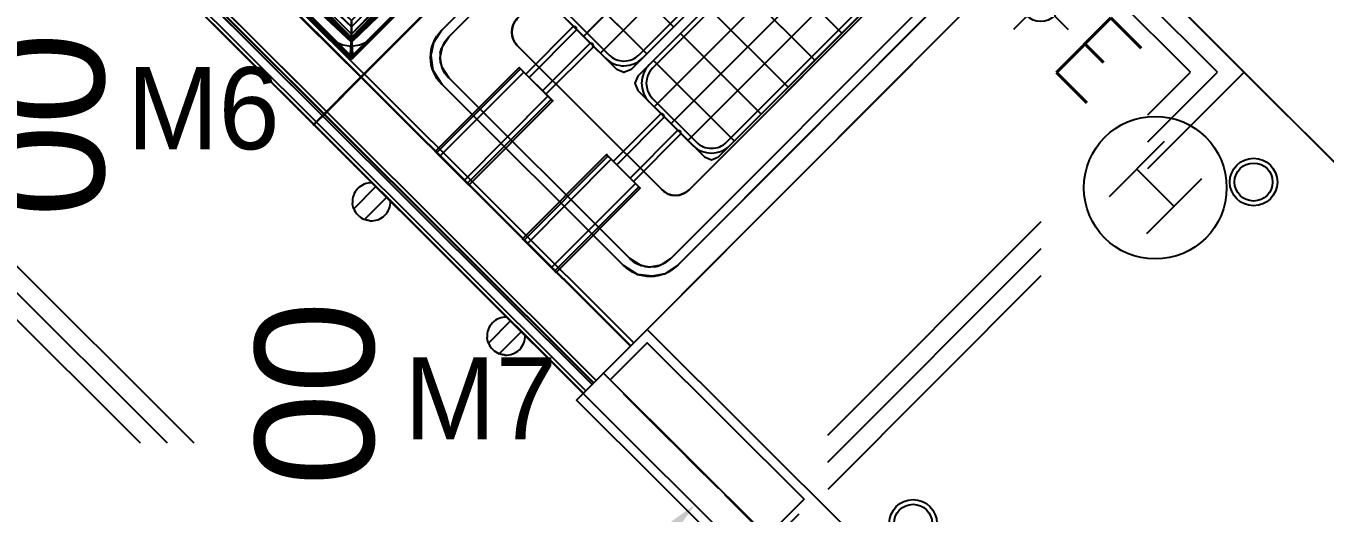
# Model space of a CAD drawing. Header units: millimetres. Extents: x 89237 to 96871, y -22823 to -19192.
# Drawn here: x 90952.8 to 91089.4, y -21365 to -21313.7 of the extents above; entities that cross this region are included whole.
import ezdxf
from ezdxf.enums import TextEntityAlignment as Align

# ---------------------------------------------------------------- set-up
doc = ezdxf.new("R2010")
doc.units = ezdxf.units.MM
doc.header["$LTSCALE"] = 5
doc.set_wipeout_variables(frame=1)
doc.linetypes.add('14.022_CEKIRDEKLER_SAFTLAR_+51.00$0$HIDDEN', pattern=[9.525, 6.35, -3.175])
doc.linetypes.add('CONTINUA', pattern=[0])
doc.layers.get('DEFPOINTS').update_dxf_attribs({"linetype": 'CONTINUA'})
for name, color, linetype in [('200-EquipBlack-3d', 250, 'Continuous'), ('200-EquipBorder-2d', 9, 'Continuous'), ('200-EquipID-2d', 7, 'Continuous'), ('200-EquipInternal-2d', 252, 'Continuous'), ('200-EquipSteel-3d', 9, 'Continuous'), ('250-Connections-2d', 6, 'Continuous'), ('250-ele-2d', 20, 'Continuous'), ('HG-006 Yazı 001', 1, 'Continuous')]:
    doc.layers.add(name, color=color, linetype=linetype)
doc.layers.add('200-InsPoint-3D', color=3, linetype='Continuous', plot=False)
doc.layers.add('KALEM0.12', color=220, linetype='Continuous', lineweight=15)
doc.styles.add('ARIAL', font='arial.ttf')
doc.styles.add('ROMANS', font='micross.ttf')
doc.styles.add('SIMPLEX', font='simplex')
doc.styles.add('TAKSİM', font='GOTHIC.TTF', dxfattribs={"height": 20})
doc.dimstyles.new('MSC Model 1-1', dxfattribs={"dimscale": 5, "dimtxt": 2.5, "dimasz": 2.5, "dimexe": 1.25, "dimexo": 0.625, "dimgap": 1, "dimtad": 1, "dimdec": 0, "dimdsep": 46, "dimtxsty": 'ROMANS', "dimcen": 2.5, "dimclrd": 256, "dimclre": 256, "dimclrt": 256, "dimadec": 0, "dimazin": 0, "dimtfac": 1, "dimtdec": 0, "dimtmove": 0, "dimatfit": 3, "dimfxl": 1, "dimtolj": 1, "dimtzin": 0, "dimarcsym": 0})

# ---------------------------------------------------------------- blocks, each defined once
blk = doc.blocks.new('ELECTROLUX-MC7-BODY400X250')
at = {"layer": '200-EquipBorder-2d'}
for p, q in [((0, -655), (0, 0)), ((400, 0), (400, -655))]:
    blk.add_line(p, q, dxfattribs=at)
at = {"layer": '200-EquipSteel-3d'}
for points, invisible_edges in [([(0, -0.3, 912.2), (0, 0, 910.5), (400, 0, 910.5), (400, -0.3, 912.2)], 8), ([(0, 0, 902.7), (0, -0.1, 901.8), (400, -0.1, 901.8), (400, 0, 902.7)], 2), ([(0, -0.1, 901.8), (0, -0.5, 901), (400, -0.5, 901), (400, -0.1, 901.8)], 10), ([(0, -1.3, 913.7), (0, -0.3, 912.2), (400, -0.3, 912.2), (400, -1.3, 913.7)], 10), ([(0, -0.5, 901), (0, -1.2, 900.4), (400, -1.2, 900.4), (400, -0.5, 901)], 10), ([(0, -1.2, 900.4), (0, -2, 900), (400, -2, 900), (400, -1.2, 900.4)], 8), ([(0, -2.8, 914.7), (0, -1.3, 913.7), (400, -1.3, 913.7), (400, -2.8, 914.7)], 10), ([(0, -655, 650), (0, -655, 900), (0, -2, 900), (0, -102, 724)], 12), ([(0, -4.5, 915), (0, -2.8, 914.7), (400, -2.8, 914.7), (400, -4.5, 915)], 2), ([(400, -655, 650), (400, -102, 724), (400, -2, 900), (400, -655, 900)], 3), ([(0, -71.6, 914.6), (0, -69.5, 915), (400, -69.5, 915), (400, -71.6, 914.6)], 8), ([(0, -73.4, 913.4), (0, -71.6, 914.6), (400, -71.6, 914.6), (400, -73.4, 913.4)], 10), ([(0, -74.6, 911.6), (0, -73.4, 913.4), (400, -73.4, 913.4), (400, -74.6, 911.6)], 10), ([(0, -75, 909.5), (0, -74.6, 911.6), (400, -74.6, 911.6), (400, -75, 909.5)], 2), ([(0, -75.5, 903.6), (0, -75, 905.7), (400, -75, 905.7), (400, -75.5, 903.6)], 8), ([(0, -76.6, 901.8), (0, -75.5, 903.6), (400, -75.5, 903.6), (400, -76.6, 901.8)], 10), ([(0, -78.4, 900.5), (0, -76.6, 901.8), (400, -76.6, 901.8), (400, -78.4, 900.5)], 10), ([(0, -80.5, 900), (0, -78.4, 900.5), (400, -78.4, 900.5), (400, -80.5, 900)], 2), ([(0, -102, 724), (0, -655, 650), (0, -102, 650)], 1), ([(400, -102, 724), (400, -655, 650), (400, -102, 650)], 1)]:
    blk.add_3dface(points, dxfattribs=dict(at, invisible_edges=invisible_edges))
for points in [[(0, 0, 910.5), (0, 0, 902.7), (400, 0, 902.7), (400, 0, 910.5)], [(0, -2, 724), (0, -2, 900), (400, -2, 900), (400, -2, 724)], [(0, -2, 724), (0, -102, 724), (400, -102, 724), (400, -2, 724)], [(0, -69.5, 915), (0, -4.5, 915), (400, -4.5, 915), (400, -69.5, 915)], [(0, -75, 905.7), (0, -75, 909.5), (400, -75, 909.5), (400, -75, 905.7)], [(0, -655, 650), (0, -102, 650), (400, -102, 650), (400, -655, 650)], [(0, -102, 650), (400, -102, 650), (400, -102, 724), (0, -102, 724)], [(0, -655, 650), (400, -655, 650), (400, -655, 900), (0, -655, 900)]]:
    blk.add_3dface(points, dxfattribs=at)
blk = doc.blocks.new('ELECTROLUX-MC-CRUSCOTTO400')
at = {"layer": '200-EquipBorder-2d'}
for p, q in [((0, 0), (0, -75)), ((400, 0), (400, -75)), ((0, -75), (400, -75))]:
    blk.add_line(p, q, dxfattribs=at)
at = {"layer": '200-EquipSteel-3d'}
for points in [[(0, -55.8, 654.4), (0, 0, 660.5), (400, 0, 660.5), (400, -55.8, 654.4)], [(0, 0, 660.5), (0, 0, 900), (400, 0, 900), (400, 0, 660.5)], [(0, 0, 900), (0, -62, 900), (400, -62, 900), (400, 0, 900)], [(0, -4.3, 810.3), (0, -59.4, 692.2), (400, -59.4, 692.2), (400, -4.3, 810.3)], [(0, -71.2, 877.8), (0, -4.8, 813.1), (400, -4.8, 813.1), (400, -71.2, 877.8)], [(0, -59.7, 690.7), (0, -59.7, 657.9), (400, -59.7, 657.9), (400, -59.7, 690.7)], [(0, -74.8, 884.5), (0, -71.2, 877.8), (400, -71.2, 877.8), (400, -74.8, 884.5)]]:
    blk.add_3dface(points, dxfattribs=at)
for points, invisible_edges in [([(0, -4.4, 812.5), (0, -4.1, 811.8), (400, -4.1, 811.8), (400, -4.4, 812.5)], 10), ([(0, -4.1, 811.8), (0, -4.1, 811), (400, -4.1, 811), (400, -4.1, 811.8)], 10), ([(0, -4.1, 811), (0, -4.3, 810.3), (400, -4.3, 810.3), (400, -4.1, 811)], 8), ([(0, -4.8, 813.1), (0, -4.4, 812.5), (400, -4.4, 812.5), (400, -4.8, 813.1)], 2), ([(0, -57.3, 654.6), (0, -55.8, 654.4), (400, -55.8, 654.4), (400, -57.3, 654.6)], 8), ([(0, -58.5, 655.3), (0, -57.3, 654.6), (400, -57.3, 654.6), (400, -58.5, 655.3)], 10), ([(0, -59.4, 656.5), (0, -58.5, 655.3), (400, -58.5, 655.3), (400, -59.4, 656.5)], 10), ([(0, -59.4, 692.2), (0, -59.5, 691.8), (400, -59.5, 691.8), (400, -59.4, 692.2)], 2), ([(0, -59.7, 657.9), (0, -59.4, 656.5), (400, -59.4, 656.5), (400, -59.7, 657.9)], 2), ([(0, -59.5, 691.8), (0, -59.6, 691.5), (400, -59.6, 691.5), (400, -59.5, 691.8)], 10), ([(0, -59.6, 691.5), (0, -59.7, 691.1), (400, -59.7, 691.1), (400, -59.6, 691.5)], 10), ([(0, -59.7, 691.1), (0, -59.7, 690.7), (400, -59.7, 690.7), (400, -59.7, 691.1)], 8), ([(0, -62, 900), (0, -69.2, 897.8), (400, -69.2, 897.8), (400, -62, 900)], 2), ([(0, -69.2, 897.8), (0, -74, 892), (400, -74, 892), (400, -69.2, 897.8)], 10), ([(0, -74, 892), (0, -74.8, 884.5), (400, -74.8, 884.5), (400, -74, 892)], 8)]:
    blk.add_3dface(points, dxfattribs=dict(at, invisible_edges=invisible_edges))
at = {"layer": '200-InsPoint-3D'}
for p in [(0, -75), (400, -75)]:
    blk.add_point(p, dxfattribs=at)
blk = doc.blocks.new('ELECTROLUX-MC7-FRYTOP2-400')
at = {"layer": '200-EquipBlack-3d'}
for points, invisible_edges in [([(110, -535, 962), (112.1, -535, 957.1), (112.1, -660, 957.1), (110, -660, 962)], 10), ([(110, -535, 968), (112.1, -535, 972.9), (112.1, -535, 957.1), (110, -535, 962)], 15), ([(112.1, -535, 972.9), (117, -535, 975), (117, -535, 955), (112.1, -535, 957.1)], 15), ([(117, -535, 975), (153, -535, 975), (153, -535, 955), (117, -535, 955)], 15), ([(157.9, -535, 972.9), (153, -535, 975), (153, -535, 955), (157.9, -535, 957.1)], 15), ([(160, -535, 968), (157.9, -535, 972.9), (157.9, -535, 957.1), (160, -535, 962)], 15), ([(240, -535, 968), (242.1, -535, 972.9), (242.1, -535, 957.1), (240, -535, 962)], 15), ([(242.1, -535, 972.9), (247, -535, 975), (247, -535, 955), (242.1, -535, 957.1)], 15), ([(247, -535, 975), (283, -535, 975), (283, -535, 955), (247, -535, 955)], 15), ([(287.9, -535, 972.9), (283, -535, 975), (283, -535, 955), (287.9, -535, 957.1)], 15), ([(290, -535, 962), (287.9, -535, 957.1), (287.9, -660, 957.1), (290, -660, 962)], 10), ([(290, -535, 968), (287.9, -535, 972.9), (287.9, -535, 957.1), (290, -535, 962)], 15), ([(110, -660, 968), (112.1, -660, 972.9), (112.1, -660, 957.1), (110, -660, 962)], 15), ([(110, -660, 968), (112.1, -660, 972.9), (112.1, -660, 957.1), (110, -660, 962)], 15), ([(112.1, -660, 972.9), (117, -660, 975), (117, -660, 955), (112.1, -660, 957.1)], 15), ([(112.1, -660, 972.9), (117, -660, 975), (117, -660, 955), (112.1, -660, 957.1)], 15), ([(117, -660, 975), (153, -660, 975), (153, -660, 955), (117, -660, 955)], 15), ([(117, -660, 975), (153, -660, 975), (153, -660, 955), (117, -660, 955)], 15), ([(157.9, -660, 972.9), (153, -660, 975), (153, -660, 955), (157.9, -660, 957.1)], 15), ([(157.9, -660, 972.9), (153, -660, 975), (153, -660, 955), (157.9, -660, 957.1)], 15), ([(160, -660, 968), (157.9, -660, 972.9), (157.9, -660, 957.1), (160, -660, 962)], 15), ([(160, -660, 968), (157.9, -660, 972.9), (157.9, -660, 957.1), (160, -660, 962)], 15), ([(240, -660, 968), (242.1, -660, 972.9), (242.1, -660, 957.1), (240, -660, 962)], 15), ([(240, -660, 968), (242.1, -660, 972.9), (242.1, -660, 957.1), (240, -660, 962)], 15), ([(240, -660, 968), (242.1, -660, 972.9), (242.1, -660, 957.1), (240, -660, 962)], 15), ([(242.1, -660, 972.9), (247, -660, 975), (247, -660, 955), (242.1, -660, 957.1)], 15), ([(242.1, -660, 972.9), (247, -660, 975), (247, -660, 955), (242.1, -660, 957.1)], 15), ([(242.1, -660, 972.9), (247, -660, 975), (247, -660, 955), (242.1, -660, 957.1)], 15), ([(247, -660, 975), (283, -660, 975), (283, -660, 955), (247, -660, 955)], 15), ([(247, -660, 975), (283, -660, 975), (283, -660, 955), (247, -660, 955)], 15), ([(247, -660, 975), (283, -660, 975), (283, -660, 955), (247, -660, 955)], 15), ([(287.9, -660, 972.9), (283, -660, 975), (283, -660, 955), (287.9, -660, 957.1)], 15), ([(287.9, -660, 972.9), (283, -660, 975), (283, -660, 955), (287.9, -660, 957.1)], 15), ([(287.9, -660, 972.9), (283, -660, 975), (283, -660, 955), (287.9, -660, 957.1)], 15), ([(290, -660, 968), (287.9, -660, 972.9), (287.9, -660, 957.1), (290, -660, 962)], 15), ([(290, -660, 968), (287.9, -660, 972.9), (287.9, -660, 957.1), (290, -660, 962)], 15), ([(290, -660, 968), (287.9, -660, 972.9), (287.9, -660, 957.1), (290, -660, 962)], 15)]:
    blk.add_3dface(points, dxfattribs=dict(at, invisible_edges=invisible_edges))
for points in [[(110, -535, 962), (110, -535, 968), (110, -660, 968), (110, -660, 962)], [(110, -535, 968), (112.1, -535, 972.9), (112.1, -660, 972.9), (110, -660, 968)], [(112.1, -535, 957.1), (117, -535, 955), (117, -660, 955), (112.1, -660, 957.1)], [(112.1, -535, 972.9), (117, -535, 975), (117, -660, 975), (112.1, -660, 972.9)], [(153, -535, 955), (153, -660, 955), (117, -660, 955), (117, -535, 955)], [(117, -535, 975), (153, -535, 975), (153, -660, 975), (117, -660, 975)], [(153, -535, 955), (157.9, -535, 957.1), (157.9, -660, 957.1), (153, -660, 955)], [(153, -535, 975), (157.9, -535, 972.9), (157.9, -660, 972.9), (153, -660, 975)], [(157.9, -535, 957.1), (160, -535, 962), (160, -660, 962), (157.9, -660, 957.1)], [(160, -535, 968), (157.9, -535, 972.9), (157.9, -660, 972.9), (160, -660, 968)], [(160, -535, 962), (160, -535, 968), (160, -660, 968), (160, -660, 962)], [(242.1, -535, 957.1), (240, -535, 962), (240, -660, 962), (242.1, -660, 957.1)], [(240, -535, 962), (240, -535, 968), (240, -660, 968), (240, -660, 962)], [(240, -535, 968), (242.1, -535, 972.9), (242.1, -660, 972.9), (240, -660, 968)], [(247, -535, 955), (242.1, -535, 957.1), (242.1, -660, 957.1), (247, -660, 955)], [(247, -535, 975), (242.1, -535, 972.9), (242.1, -660, 972.9), (247, -660, 975)], [(247, -535, 955), (247, -660, 955), (283, -660, 955), (283, -535, 955)], [(283, -535, 975), (247, -535, 975), (247, -660, 975), (283, -660, 975)], [(287.9, -535, 957.1), (283, -535, 955), (283, -660, 955), (287.9, -660, 957.1)], [(287.9, -535, 972.9), (283, -535, 975), (283, -660, 975), (287.9, -660, 972.9)], [(290, -535, 968), (287.9, -535, 972.9), (287.9, -660, 972.9), (290, -660, 968)], [(290, -535, 962), (290, -535, 968), (290, -660, 968), (290, -660, 962)]]:
    blk.add_3dface(points, dxfattribs=at)
at = {"layer": '200-EquipInternal-2d'}
for p, q in [((135, -202.9), (135, -459)), ((160, -202.9), (160, -459)), ((240, -202.9), (240, -459)), ((265, -202.9), (265, -459)), ((290, -202.9), (290, -458.7)), ((320, -270), (210, -270)), ((320, -310), (210, -310)), ((320, -350), (210, -350)), ((320, -390), (210, -390)), ((80, -430), (190, -430)), ((320, -430), (210, -430))]:
    blk.add_line(p, q, dxfattribs=at)
at = {"layer": '200-EquipInternal-2d', "linetype": 'Continuous'}
for p, q in [((190, -225.4), (190, -436.5)), ((195, -225.4), (195, -436.5)), ((205, -225.4), (205, -436.5)), ((210, -225.4), (210, -436.5)), ((320, -436.5), (320, -225.4)), ((325, -436.5), (325, -225.4)), ((167.5, -459), (102.5, -459)), ((120.5, -464), (102.5, -464)), ((145.5, -464), (124.5, -464)), ((167.5, -464), (149.5, -464)), ((232.5, -459), (297.5, -459)), ((232.5, -464), (250.5, -464)), ((254.5, -464), (275.5, -464)), ((279.5, -464), (297.5, -464)), ((120, -465.4), (120, -535)), ((125, -465.4), (125, -535)), ((145, -465.4), (145, -535)), ((150, -465.4), (150, -535)), ((250, -465.4), (250, -535)), ((255, -465.4), (255, -535)), ((275, -465.4), (275, -535)), ((280, -465.4), (280, -535)), ((110, -660), (110, -535)), ((110, -535), (160, -535)), ((160, -660), (160, -535)), ((240, -660), (240, -535)), ((290, -535), (240, -535)), ((290, -660), (290, -535)), ((110, -660), (160, -660)), ((290, -660), (240, -660))]:
    blk.add_line(p, q, dxfattribs=at)
at = {"layer": '200-EquipInternal-2d'}
for points in [[(375, -140), (375, -565, -0.414214), (335, -605), (65, -605, -0.414214), (25, -565), (25, -140, -0.414214), (65, -100), (335, -100, -0.414214)], [(92.5, -520), (307.5, -520, 0.414214), (327.5, -500), (327.5, -160, 0.414214), (307.5, -140), (92.5, -140, 0.414214), (72.5, -160), (72.5, -500, 0.414214)]]:
    blk.add_lwpolyline(points, format="xyb", close=True, dxfattribs=at)
at = {"layer": '200-EquipInternal-2d', "linetype": 'Continuous'}
for centre, radius, start, end in [((167.5, -436.5), 27.5, 270, 0), ((167.5, -436.5), 22.5, 270, 0), ((232.5, -436.5), 27.5, 180, 270), ((232.5, -436.5), 22.5, 180, 270), ((297.5, -436.5), 22.5, 270, 0), ((297.5, -436.5), 27.5, 270, 0), ((122.5, -465.4), 2.5, 0, 180), ((147.5, -465.4), 2.5, 0, 180), ((252.5, -465.4), 2.5, 0, 180), ((277.5, -465.4), 2.5, 0, 180)]:
    blk.add_arc(centre, radius, start, end, dxfattribs=at)
at = {"layer": '200-EquipSteel-3d'}
for p, q in [((135, -464, 745), (135, -198, 745)), ((160, -464, 745), (160, -198, 745)), ((240, -464, 745), (240, -198, 745)), ((265, -464, 745), (265, -198, 745)), ((290, -464, 745), (290, -198, 745)), ((195, -451, 870), (195, -211, 870)), ((195, -451, 750), (195, -211, 750)), ((195, -451, 790), (195, -211, 790)), ((195, -451, 830), (195, -211, 830)), ((205, -451, 870), (205, -211, 870)), ((205, -451, 750), (205, -211, 750)), ((205, -451, 790), (205, -211, 790)), ((205, -451, 830), (205, -211, 830)), ((325, -451, 870), (325, -211, 870)), ((325, -451, 750), (325, -211, 750)), ((325, -451, 790), (325, -211, 790)), ((325, -451, 830), (325, -211, 830)), ((325, -270, 745), (205, -270, 745)), ((325, -291, 895), (325, -291, 745)), ((325, -310, 745), (205, -310, 745)), ((325, -331, 895), (325, -331, 745)), ((325, -350, 745), (205, -350, 745)), ((325, -371, 895), (325, -371, 745)), ((75, -390, 745), (195, -390, 745)), ((325, -390, 745), (205, -390, 745)), ((195, -411, 895), (195, -411, 745)), ((205, -411, 895), (205, -411, 745)), ((325, -411, 895), (325, -411, 745)), ((75, -430, 745), (195, -430, 745)), ((325, -430, 745), (205, -430, 745)), ((184.5, -464, 870), (85.5, -464, 870)), ((184.5, -464, 830), (85.5, -464, 830)), ((184.5, -464, 790), (85.5, -464, 790)), ((184.5, -464, 750), (85.5, -464, 750)), ((135, -464, 895), (135, -464, 745)), ((154.3, -464, 895), (154.3, -464, 745)), ((160, -464, 895), (160, -464, 745)), ((184.5, -464, 895), (184.5, -464, 745)), ((195, -451, 895), (195, -451, 745)), ((205, -451, 895), (205, -451, 745)), ((215.5, -464, 870), (314.5, -464, 870)), ((215.5, -464, 830), (314.5, -464, 830)), ((215.5, -464, 790), (314.5, -464, 790)), ((215.5, -464, 750), (314.5, -464, 750)), ((215.5, -464, 895), (215.5, -464, 745)), ((240, -464, 895), (240, -464, 745)), ((245.7, -464, 895), (245.7, -464, 745)), ((265, -464, 895), (265, -464, 745)), ((288, -464, 895), (288, -464, 745)), ((288.8, -464, 895), (288.8, -464, 745)), ((314.6, -464, 895), (314.6, -464, 745)), ((325, -451, 895), (325, -451, 745)), ((325, -451, 895), (325, -451, 745))]:
    blk.add_line(p, q, dxfattribs=at)
for points, elevation in [([(75, -208.5), (78.1, -201), (85.5, -198), (184.5, -198), (191.9, -201), (195, -208.5), (195, -453.5), (191.9, -460.9), (184.5, -464), (85.5, -464), (78.1, -460.9), (75, -453.5)], 745), ([(75, -208.5), (78.1, -201), (85.5, -198), (184.5, -198), (191.9, -201), (195, -208.5), (195, -453.5), (191.9, -460.9), (184.5, -464), (85.5, -464), (78.1, -460.9), (75, -453.5)], 895), ([(325, -208.5), (321.9, -201), (314.5, -198), (215.5, -198), (208.1, -201), (205, -208.5), (205, -453.5), (208.1, -460.9), (215.5, -464), (314.5, -464), (321.9, -460.9), (325, -453.5)], 745), ([(325, -208.5), (321.9, -201), (314.5, -198), (215.5, -198), (208.1, -201), (205, -208.5), (205, -453.5), (208.1, -460.9), (215.5, -464), (314.5, -464), (321.9, -460.9), (325, -453.5)], 895)]:
    blk.add_lwpolyline(points, close=True, dxfattribs=dict(at, elevation=elevation))
for points, invisible_edges in [([(25, -140, 900), (0, -80.5, 900), (0, -655, 900), (25, -565, 900)], 5), ([(375, -140, 900), (400, -80.5, 900), (400, -655, 900), (375, -565, 900)], 5), ([(35, -141, 890), (25, -141, 900), (25, -564, 900), (35, -564, 890)], 5), ([(72.5, -160, 890), (35, -140, 890), (35, -565, 890), (72.5, -500, 890)], 5), ([(327.5, -160, 890), (365, -140, 890), (365, -565, 890), (327.5, -500, 890)], 5), ([(365, -141, 890), (375, -141, 900), (375, -564, 900), (365, -564, 890)], 5), ([(72.5, -500, 730), (327.5, -500, 730), (327.5, -160, 730), (72.5, -160, 730)], 5), ([(327.5, -160, 890), (327.5, -160, 730), (327.5, -500, 730), (327.5, -500, 890)], 1), ([(35, -565, 890), (72.5, -500, 890), (72.9, -503.9, 890), (35.8, -572, 890)], 5), ([(72.9, -503.9, 890), (35.8, -572, 890), (38.3, -578.7, 890), (74, -507.7, 890)], 5), ([(327.1, -503.9, 730), (72.9, -503.9, 730), (72.5, -500, 730), (327.5, -500, 730)], 5), ([(74, -507.7, 730), (326, -507.7, 730), (327.1, -503.9, 730), (72.9, -503.9, 730)], 5), ([(327.1, -503.9, 890), (327.1, -503.9, 730), (326, -507.7, 730), (326, -507.7, 890)], 5), ([(327.1, -503.9, 890), (364.2, -572, 890), (361.7, -578.7, 890), (326, -507.7, 890)], 5), ([(327.5, -500, 730), (327.5, -500, 890), (327.1, -503.9, 890), (327.1, -503.9, 730)], 4), ([(365, -565, 890), (327.5, -500, 890), (327.1, -503.9, 890), (364.2, -572, 890)], 5), ([(38.3, -578.7, 890), (74, -507.7, 890), (75.9, -511.1, 890), (40.7, -582.7, 890)], 5), ([(75.9, -511.1, 890), (40.7, -582.7, 890), (43.8, -586.2, 890), (78.4, -514.1, 890)], 5), ([(43.8, -586.2, 890), (78.4, -514.1, 890), (81.4, -516.6, 890), (48.3, -589.9, 890)], 5), ([(81.4, -516.6, 890), (48.3, -589.9, 890), (53.5, -592.7, 890), (84.8, -518.5, 890)], 5), ([(53.5, -592.7, 890), (84.8, -518.5, 890), (88.6, -519.6, 890), (59.1, -594.4, 890)], 5), ([(324.1, -511.1, 730), (75.9, -511.1, 730), (74, -507.7, 730), (326, -507.7, 730)], 5), ([(74, -507.7, 730), (74, -507.7, 890), (75.9, -511.1, 890), (75.9, -511.1, 730)], 5), ([(78.4, -514.1, 730), (321.6, -514.1, 730), (324.1, -511.1, 730), (75.9, -511.1, 730)], 5), ([(75.9, -511.1, 890), (75.9, -511.1, 730), (78.4, -514.1, 730), (78.4, -514.1, 890)], 5), ([(318.6, -516.6, 730), (81.4, -516.6, 730), (78.4, -514.1, 730), (321.6, -514.1, 730)], 5), ([(78.4, -514.1, 730), (78.4, -514.1, 890), (81.4, -516.6, 890), (81.4, -516.6, 730)], 5), ([(84.8, -518.5, 730), (315.2, -518.5, 730), (318.6, -516.6, 730), (81.4, -516.6, 730)], 5), ([(81.4, -516.6, 890), (81.4, -516.6, 730), (84.8, -518.5, 730), (84.8, -518.5, 890)], 5), ([(311.4, -519.6, 730), (88.6, -519.6, 730), (84.8, -518.5, 730), (315.2, -518.5, 730)], 5), ([(84.8, -518.5, 730), (84.8, -518.5, 890), (88.6, -519.6, 890), (88.6, -519.6, 730)], 5), ([(315.2, -518.5, 730), (315.2, -518.5, 890), (311.4, -519.6, 890), (311.4, -519.6, 730)], 5), ([(346.5, -592.7, 890), (315.2, -518.5, 890), (311.4, -519.6, 890), (340.9, -594.4, 890)], 5), ([(346.5, -592.7, 890), (315.2, -518.5, 890), (311.4, -519.6, 890), (340.9, -594.4, 890)], 5), ([(318.6, -516.6, 890), (318.6, -516.6, 730), (315.2, -518.5, 730), (315.2, -518.5, 890)], 5), ([(318.6, -516.6, 890), (351.7, -589.9, 890), (346.5, -592.7, 890), (315.2, -518.5, 890)], 5), ([(321.6, -514.1, 730), (321.6, -514.1, 890), (318.6, -516.6, 890), (318.6, -516.6, 730)], 5), ([(356.2, -586.2, 890), (321.6, -514.1, 890), (318.6, -516.6, 890), (351.7, -589.9, 890)], 5), ([(324.1, -511.1, 890), (324.1, -511.1, 730), (321.6, -514.1, 730), (321.6, -514.1, 890)], 5), ([(324.1, -511.1, 890), (359.3, -582.7, 890), (356.2, -586.2, 890), (321.6, -514.1, 890)], 5), ([(326, -507.7, 730), (326, -507.7, 890), (324.1, -511.1, 890), (324.1, -511.1, 730)], 5), ([(361.7, -578.7, 890), (326, -507.7, 890), (324.1, -511.1, 890), (359.3, -582.7, 890)], 5), ([(88.6, -519.6, 890), (59.1, -594.4, 890), (65, -595, 890), (92.5, -520, 890)], 5), ([(65, -595, 890), (92.5, -520, 890), (307.5, -520, 890), (335, -595, 890)], 5), ([(92.5, -520, 730), (307.5, -520, 730), (311.4, -519.6, 730), (88.6, -519.6, 730)], 4), ([(88.6, -519.6, 890), (88.6, -519.6, 730), (92.5, -520, 730), (92.5, -520, 890)], 1), ([(311.4, -519.6, 890), (311.4, -519.6, 730), (307.5, -520, 730), (307.5, -520, 890)], 1), ([(311.4, -519.6, 890), (340.9, -594.4, 890), (335, -595, 890), (307.5, -520, 890)], 5), ([(311.4, -519.6, 890), (340.9, -594.4, 890), (335, -595, 890), (307.5, -520, 890)], 5), ([(28, -580.3, 900), (25, -565, 900), (0, -655, 900)], 10), ([(37.5, -576.4, 890), (35, -564, 890), (25, -564, 900), (28, -580.3, 900)], 10), ([(362.5, -576.4, 890), (365, -564, 890), (375, -564, 900), (372, -580.3, 900)], 10), ([(372, -580.3, 900), (375, -565, 900), (400, -655, 900)], 14), ([(42.3, -597.2, 900), (36.7, -593.3, 900), (28, -580.3, 900), (0, -655, 900)], 12), ([(44, -586.2, 890), (37.5, -576.4, 890), (28, -580.3, 900), (35.7, -591.7, 900)], 10), ([(52.1, -591.9, 890), (44, -586.2, 890), (35.7, -591.7, 900), (48, -601.2, 900)], 10), ([(347.9, -591.9, 890), (356, -586.2, 890), (364.3, -591.7, 900), (352, -601.2, 900)], 10), ([(356, -586.2, 890), (362.5, -576.4, 890), (372, -580.3, 900), (364.3, -591.7, 900)], 10), ([(357.7, -597.2, 900), (363.3, -593.3, 900), (372, -580.3, 900), (400, -655, 900)], 12), ([(65, -605, 900), (48, -601.2, 900), (42.3, -597.2, 900), (0, -655, 900)], 12), ([(66.1, -595, 890), (52.1, -591.9, 890), (48, -601.2, 900), (65, -605, 900)], 10), ([(335, -605, 900), (333.9, -595, 890), (66.1, -595, 890), (65, -605, 900)], 5), ([(333.9, -595, 890), (347.9, -591.9, 890), (352, -601.2, 900), (335, -605, 900)], 10), ([(335, -605, 900), (352, -601.2, 900), (357.7, -597.2, 900), (400, -655, 900)], 12), ([(0, -655, 900), (400, -655, 900), (335, -605, 900), (65, -605, 900)], 10)]:
    blk.add_3dface(points, dxfattribs=dict(at, invisible_edges=invisible_edges))
blk.add_3dface([(92.5, -520, 890), (92.5, -520, 730), (307.5, -520, 730), (307.5, -520, 890)], dxfattribs=at)
blk = doc.blocks.new('ELECTROLUX-MC7-FRYER-VALVE')
at = {"layer": '200-EquipBorder-2d'}
for p, q in [((-15, 13.2), (-15, 14.7)), ((-8, 14.7), (-8, -18.3)), ((8, -18.3), (8, 14.7)), ((15, 13.2), (15, 14.7))]:
    blk.add_line(p, q, dxfattribs=at)
for start, end in [(132.6927, 229.4584), (310.5416, 47.3073), (246.4218, 293.5782)]:
    blk.add_arc((0, 0), 20, start, end, dxfattribs=at)
for points, knots in [([(-8, -18.3), (-8, -18.3), (-8, -18.3), (-8.2, -18.3), (-8.2, -18.2), (-8.5, -18.1), (-8.6, -18), (-9, -17.9), (-9.2, -17.8), (-9.6, -17.5), (-9.9, -17.4), (-10.5, -17), (-10.8, -16.8), (-11.4, -16.4), (-11.8, -16.2), (-12.4, -15.7), (-12.7, -15.4), (-13, -15.2)], [0, 0, 0, 0, 0.925594, 0.925594, 1.851189, 1.851189, 2.776783, 2.776783, 3.702378, 3.702378, 4.853265, 4.853265, 6.004152, 6.004152, 7.155039, 7.155039, 8.305926, 8.305926, 8.305926, 8.305926]), ([(13, -15.2), (12.7, -15.4), (12.4, -15.7), (11.8, -16.2), (11.4, -16.4), (10.8, -16.8), (10.5, -17), (9.9, -17.4), (9.6, -17.5), (9.2, -17.8), (9, -17.9), (8.6, -18), (8.5, -18.1), (8.2, -18.2), (8.2, -18.3), (8, -18.3), (8, -18.3), (8, -18.3)], [-8.305926, -8.305926, -8.305926, -8.305926, -7.155039, -7.155039, -6.004152, -6.004152, -4.853265, -4.853265, -3.702378, -3.702378, -2.776783, -2.776783, -1.851189, -1.851189, -0.925594, -0.925594, 0, 0, 0, 0])]:
    blk.add_open_spline(points, degree=3, knots=knots, dxfattribs=at)
blk = doc.blocks.new('E7FRED2A00')
for name, p in [('ELECTROLUX-MC7-BODY400X250', (0, 0)), ('ELECTROLUX-MC7-FRYTOP2-400', (0, 0)), ('ELECTROLUX-MC-CRUSCOTTO400', (0, -655)), ('ELECTROLUX-MC7-FRYER-VALVE', (100, -744.7)), ('ELECTROLUX-MC7-FRYER-VALVE', (300, -744.7))]:
    blk.add_blockref(name, p)
blk = doc.blocks.new('attrib')
at = {"layer": '200-EquipID-2d', "style": 'ARIAL'}
blk.add_attdef('POS', text='', height=2.5, dxfattribs=at).set_placement((0, 0, -1), align=Align.MIDDLE)
at = {"layer": '200-EquipID-2d', "style": 'ROMANS', "flags": 1}
for tag, p in [('ZONA', (0, -4.905, -2)), ('EQUIPMENTDATA', (0, -7.89, -2)), ('LONGDESCR', (0, -11.302, -2)), ('EQUIPMENTCONN', (0, -14.714, -2)), ('ACCESSORYDATA', (0, -18.552, -2)), ('ACCESSORYCONN', (0, -21.857, -2))]:
    blk.add_attdef(tag, text='', height=2.5, dxfattribs=at).set_placement(p, align=Align.CENTER)
blk = doc.blocks.new('ELECTROLUX-MC7-CHIPSCUTTTOP400')
at = {"layer": '200-EquipSteel-3d', "invisible_edges": 5}
blk.add_3dface([(400, -80.5, 900), (307.5, -100, 900), (92.5, -100, 900), (0, -80.5, 900)], dxfattribs=at)
blk.add_wipeout([(60, -23.8), (340, -23.8), (340, -129.9), (60, -129.9)]).dxf.layer = '200-EquipInternal-2d'
at = {"layer": '200-EquipSteel-3d'}
for points in [[(60, -80.4, 1099.8), (60, -23.8, 1043.2), (340, -23.8, 1043.2), (340, -80.4, 1099.8)], [(60, -23.8, 1043.2), (60, -66.2, 1000.8), (340, -66.2, 1000.8), (340, -23.8, 1043.2)], [(70, -73.3, 1007.9), (70, -66.2, 1014.9), (330, -66.2, 1014.9), (330, -73.3, 1007.9)], [(70, -115.7, 1064.4), (330, -115.7, 1064.4), (330, -66.2, 1014.9), (70, -66.2, 1014.9)]]:
    blk.add_3dface(points, dxfattribs=at)
for points, invisible_edges in [([(60, -66.2, 1000.8), (340, -66.2, 1000.8), (330, -73.3, 1007.9), (70, -73.3, 1007.9)], 10), ([(60, -83.6, 1101.9), (60, -80.4, 1099.8), (340, -80.4, 1099.8), (340, -83.6, 1101.9)], 8), ([(60, -87.4, 1102.7), (60, -83.6, 1101.9), (340, -83.6, 1101.9), (340, -87.4, 1102.7)], 10), ([(60, -91.3, 1101.9), (60, -87.4, 1102.7), (340, -87.4, 1102.7), (340, -91.3, 1101.9)], 10), ([(60, -94.5, 1099.8), (60, -91.3, 1101.9), (340, -91.3, 1101.9), (340, -94.5, 1099.8)], 2)]:
    blk.add_3dface(points, dxfattribs=dict(at, invisible_edges=invisible_edges))
blk = doc.blocks.new('E7CSPDC000')
blk.add_blockref('ELECTROLUX-MC7-BODY400X250', (0, 0))
blk.add_blockref('ELECTROLUX-MC7-CHIPSCUTTTOP400', (0, 0))
blk = doc.blocks.new('ELECTROLUX-MC7-TOPFYERBRURNERS2')
at = {"layer": '200-EquipInternal-2d'}
for p, q in [((380, -651.5), (380, -85.5)), ((378, -653.5), (22, -653.5))]:
    blk.add_line(p, q, dxfattribs=at)
blk.add_ellipse((378, -651.5), major_axis=(-1.42, 1.42), ratio=0.997265, start_param=2.357564, end_param=3.925621, dxfattribs=at)
at = {"layer": '200-EquipSteel-3d'}
for points, invisible_edges in [([(400, -655, 900), (379.7, -619.7, 900), (379.7, -117.3, 900), (400, -80.5, 900)], 5), ([(378.5, -628.5, 900), (379.7, -619.7, 900), (400, -655, 900)], 10), ([(369.8, -643.6, 900), (375.1, -636.6, 900), (400, -655, 900)], 10), ([(375.1, -636.6, 900), (378.5, -628.5, 900), (400, -655, 900)], 10), ([(0, -655, 900), (54.1, -653.5, 900), (345.9, -653.5, 900), (400, -655, 900)], 5), ([(345.9, -653.5, 900), (354.6, -652.3, 900), (400, -655, 900)], 10), ([(354.6, -652.3, 900), (362.8, -649, 900), (400, -655, 900)], 10), ([(362.8, -649, 900), (369.8, -643.6, 900), (400, -655, 900)], 10)]:
    blk.add_3dface(points, dxfattribs=dict(at, invisible_edges=invisible_edges))
at = {"layer": '200-EquipBlack-3d'}
mesh = blk.add_polyface(dxfattribs=at)
corners = [(379.8, -85.7, 904.1), (380, -85.5, 900), (379.5, -84.7, 904.1), (379.7, -84.5, 900), (378, -83.5, 900), (378.8, -84, 904.1), (379, -83.8, 900), (377.8, -83.7, 904.1), (379.5, -85.7, 905.1), (379.3, -84.8, 905), (378.7, -85.2, 905.7), (378.8, -85.7, 905.7), (378.7, -84.2, 905), (377.8, -84, 905.1), (378.3, -84.8, 905.7), (377.8, -84.7, 905.7), (377.8, -85.7, 906), (22.2, -85.7, 906), (22.2, -84.7, 905.7), (22.2, -84, 905.1), (22.2, -83.7, 904.1), (22, -83.5, 900), (365.5, -639, 900), (22, -653.5, 900), (34.5, -639, 900), (365.5, -98, 900), (380, -651.5, 900), (34.5, -98, 900), (20, -85.5, 900), (21, -83.8, 900), (379.7, -652.5, 900), (379, -653.2, 900), (378, -653.5, 900), (20, -651.5, 900), (20.3, -652.5, 900), (21, -653.2, 900), (20.3, -84.5, 900), (21.2, -84, 904.1), (20.5, -84.7, 904.1), (20.2, -85.7, 904.1), (21.3, -84.2, 905), (21.7, -84.8, 905.7), (20.7, -84.8, 905), (20.5, -85.7, 905.1), (21.3, -85.2, 905.7), (21.2, -85.7, 905.7), (22.2, -651.3, 906), (21.2, -651.3, 905.7), (20.5, -651.3, 905.1), (20.2, -651.3, 904.1), (20.5, -652.3, 904.1), (21.2, -653, 904.1), (22.2, -653.3, 904.1), (20.7, -652.2, 905), (21.3, -651.8, 905.7), (21.3, -652.8, 905), (22.2, -653, 905.1), (21.7, -652.2, 905.7), (22.2, -652.3, 905.7), (35.5, -638, 899.7), (35.5, -99, 899.7), (36.3, -99.8, 899), (36.3, -637.2, 899), (38.9, -634.6, 902.5), (38.9, -102.4, 902.5), (36.3, -637.2, 905.1), (36.3, -99.8, 905.1), (32.8, -96.3, 906), (32.8, -640.7, 906), (49, -624.5, 885), (49, -112.5, 885), (44.4, -107.9, 885), (44.4, -629.1, 885), (377.8, -653.3, 904.1), (377.8, -653, 905.1), (377.8, -651.3, 906), (377.8, -652.3, 905.7), (363.7, -637.2, 899), (364.5, -638, 899.7), (364.5, -99, 899.7), (363.7, -99.8, 899), (367.2, -640.7, 906), (367.2, -96.3, 906), (378.8, -653, 904.1), (379.5, -652.3, 904.1), (379.8, -651.3, 904.1), (378.7, -652.8, 905), (378.3, -652.2, 905.7), (379.3, -652.2, 905), (379.5, -651.3, 905.1), (378.7, -651.8, 905.7), (378.8, -651.3, 905.7), (361.1, -634.6, 902.5), (351, -624.5, 885), (363.7, -637.2, 905.1), (355.6, -629.1, 885), (355.6, -107.9, 885), (351, -112.5, 885), (361.1, -102.4, 902.5), (363.7, -99.8, 905.1)]
mesh.append_faces([[corners[k] for k in face] for face in [(16, 10, 14), (17, 41, 44), (46, 54, 57), (75, 87, 90)]])
mesh.append_faces([[corners[k] for k in face] for face in [(4, 5, 6), (8, 10, 11), (16, 11, 10), (15, 16, 14), (7, 19, 13), (13, 18, 15), (28, 38, 36), (19, 41, 18), (17, 18, 41), (45, 17, 44), (39, 48, 43), (43, 47, 45), (23, 51, 35), (48, 54, 47), (46, 47, 54), (58, 46, 57), (52, 74, 56), (76, 56, 74), (26, 84, 30), (74, 87, 76), (85, 88, 84), (88, 87, 86), (75, 76, 87), (91, 75, 90), (85, 8, 89), (11, 89, 8)]], dxfattribs={"vtx0": -1})
mesh.append_faces([[corners[k] for k in face] for face in [(16, 15, 17), (22, 23, 24), (25, 26, 22), (27, 21, 25), (21, 28, 29), (6, 1, 4), (4, 25, 21), (24, 28, 27), (35, 33, 23), (26, 25, 1), (23, 22, 32), (17, 45, 46), (75, 81, 46), (81, 16, 82), (46, 67, 17), (17, 82, 16), (93, 72, 69), (72, 93, 95), (70, 71, 97), (97, 95, 93)]], dxfattribs={"vtx0": -1, "vtx1": -1})
mesh.append_faces([[corners[k] for k in face] for face in [(21, 27, 28), (4, 1, 25), (26, 32, 22), (24, 23, 33)]], dxfattribs={"vtx0": -1, "vtx1": -1, "vtx2": -1})
mesh.append_faces([[corners[k] for k in face] for face in [(17, 15, 18), (24, 33, 28), (46, 45, 47), (75, 58, 76), (16, 91, 11)]], dxfattribs={"vtx0": -1, "vtx2": -1})
mesh.append_faces([[corners[k] for k in face] for face in [(0, 1, 2), (5, 2, 6), (8, 0, 9), (5, 12, 2), (5, 7, 12), (12, 13, 14), (12, 14, 9), (2, 9, 0), (10, 9, 14), (19, 18, 13), (4, 21, 7), (30, 31, 26), (34, 33, 35), (20, 21, 37), (38, 37, 36), (19, 20, 40), (38, 42, 37), (38, 39, 42), (42, 43, 44), (42, 44, 40), (37, 40, 20), (41, 40, 44), (48, 47, 43), (28, 33, 39), (49, 33, 50), (51, 50, 35), (48, 49, 53), (51, 55, 50), (51, 52, 55), (55, 56, 57), (55, 57, 53), (50, 53, 49), (54, 53, 57), (24, 27, 59), (61, 62, 60), (63, 64, 65), (67, 68, 66), (69, 70, 63), (61, 71, 62), (73, 74, 52), (58, 56, 76), (32, 73, 23), (62, 77, 59), (22, 24, 78), (27, 25, 60), (80, 61, 79), (73, 32, 83), (84, 83, 30), (74, 73, 86), (88, 89, 90), (88, 86, 84), (83, 84, 86), (92, 93, 63), (68, 81, 65), (92, 63, 94), (72, 95, 62), (95, 96, 77), (98, 97, 92), (81, 82, 94), (98, 92, 99), (77, 80, 78), (25, 22, 79), (0, 8, 85), (91, 89, 11), (80, 96, 61), (70, 97, 64), (64, 98, 66), (82, 67, 99), (1, 0, 26)]], dxfattribs={"vtx1": -1})
mesh.append_faces([[corners[k] for k in face] for face in [(31, 32, 26), (75, 46, 58), (75, 16, 81), (81, 68, 46), (68, 67, 46), (67, 82, 17), (70, 69, 71), (72, 71, 69), (71, 96, 97), (96, 95, 97), (16, 75, 91)]], dxfattribs={"vtx1": -1, "vtx2": -1})
mesh.append_faces([[corners[k] for k in face] for face in [(1, 3, 2), (4, 7, 5), (2, 3, 6), (8, 9, 10), (7, 13, 12), (12, 9, 2), (13, 15, 14), (7, 20, 19), (21, 20, 7), (6, 3, 1), (28, 36, 29), (21, 29, 37), (28, 39, 38), (37, 29, 36), (19, 40, 41), (39, 43, 42), (42, 40, 37), (43, 45, 44), (39, 49, 48), (33, 49, 39), (33, 34, 50), (23, 52, 51), (50, 34, 35), (48, 53, 54), (52, 56, 55), (55, 53, 50), (56, 58, 57), (27, 60, 59), (62, 59, 60), (64, 66, 65), (68, 65, 66), (70, 64, 63), (71, 72, 62), (73, 52, 23), (77, 78, 59), (24, 59, 78), (25, 79, 60), (61, 60, 79), (32, 31, 83), (26, 85, 84), (83, 31, 30), (74, 86, 87), (73, 83, 86), (85, 89, 88), (88, 90, 87), (89, 91, 90), (93, 69, 63), (81, 94, 65), (63, 65, 94), (95, 77, 62), (96, 80, 77), (97, 93, 92), (82, 99, 94), (92, 94, 99), (80, 79, 78), (22, 78, 79), (96, 71, 61), (97, 98, 64), (98, 99, 66), (67, 66, 99), (0, 85, 26)]], dxfattribs={"vtx2": -1})
blk = doc.blocks.new('E7GCGD2C00')
for name, p in [('ELECTROLUX-MC7-BODY400X250', (0, 0)), ('ELECTROLUX-MC7-TOPFYERBRURNERS2', (0, 0)), ('ELECTROLUX-MC-CRUSCOTTO400', (0, -655))]:
    blk.add_blockref(name, p)
blk = doc.blocks.new('HAC')
at = {"layer": '250-Connections-2d'}
for p, q in [((-2.76, 4.09), (-2.76, -4.09)), ((2.76, 4.09), (2.76, -4.09)), ((-2.76, 0), (2.76, 0))]:
    blk.add_line(p, q, dxfattribs=at)
blk.add_circle((0, 0), 7.5, dxfattribs=at)
blk = doc.blocks.new('ECON')
at = {"layer": '250-ele-2d'}
for p, q in [((0, 40.6), (0, 20.3)), ((-40.6, 0), (-20.3, 0)), ((20.3, 0), (40.6, 0)), ((0, -20.3), (0, -40.6))]:
    blk.add_line(p, q, dxfattribs=at)
for radius in [20.3, 1]:
    blk.add_circle((0, 0), radius, dxfattribs=at)
blk.add_point((0, 0), dxfattribs=at)
at = {"layer": '250-ele-2d', "style": 'SIMPLEX', "flags": 8}
blk.add_attdef('E', (50, -40.6), '', height=81, dxfattribs=at)
blk = doc.blocks.new('RCHBF1P2C')
at = {"layer": '200-EquipBlack-3d'}
for points in [[(66.4, -700.5, 785.2), (106.4, -700.5, 785.2), (106.4, -700.5, 805.2), (66.4, -700.5, 805.2)], [(113.9, -700.5, 785.2), (133.9, -700.5, 785.2), (133.9, -700.5, 805.2), (113.9, -700.5, 805.2)]]:
    blk.add_3dface(points, dxfattribs=at)
at = {"layer": '200-EquipBorder-2d'}
blk.add_lwpolyline([(0, -700), (1234, -700), (1234, 0), (0, 0)], close=True, dxfattribs=at)
at = {"layer": '200-EquipInternal-2d'}
blk.add_lwpolyline([(250, -660), (250, -740), (0, -740), (0, -700)], dxfattribs=at)
at = {"layer": '200-EquipSteel-3d', "extrusion": (0, -1, 0), "elevation": 700.5}
for points in [[(30.9, 547.8), (70.9, 547.8), (70.9, 557.8), (30.9, 557.8)], [(30.9, 572.8), (70.9, 572.8), (70.9, 582.8), (30.9, 582.8)], [(30.9, 597.8), (70.9, 597.8), (70.9, 607.8), (30.9, 607.8)], [(30.9, 622.8), (70.9, 622.8), (70.9, 632.8), (30.9, 632.8)], [(30.9, 647.8), (70.9, 647.8), (70.9, 657.8), (30.9, 657.8)], [(30.9, 672.8), (70.9, 672.8), (70.9, 682.8), (30.9, 682.8)], [(30.9, 697.8), (70.9, 697.8), (70.9, 707.8), (30.9, 707.8)], [(30.9, 722.8), (70.9, 722.8), (70.9, 732.8), (30.9, 732.8)], [(30.9, 747.8), (70.9, 747.8), (70.9, 757.8), (30.9, 757.8)], [(30.9, 247.7), (70.9, 247.7), (70.9, 257.7), (30.9, 257.7)], [(30.9, 322.7), (70.9, 322.7), (70.9, 332.7), (30.9, 332.7)], [(30.9, 272.7), (70.9, 272.7), (70.9, 282.7), (30.9, 282.7)], [(30.9, 297.7), (70.9, 297.7), (70.9, 307.7), (30.9, 307.7)], [(30.9, 347.7), (70.9, 347.7), (70.9, 357.7), (30.9, 357.7)], [(30.9, 372.7), (70.9, 372.7), (70.9, 382.7), (30.9, 382.7)], [(30.9, 447.7), (70.9, 447.7), (70.9, 457.7), (30.9, 457.7)], [(30.9, 422.7), (70.9, 422.7), (70.9, 432.7), (30.9, 432.7)], [(30.9, 397.7), (70.9, 397.7), (70.9, 407.7), (30.9, 407.7)], [(80.9, 547.8), (120.9, 547.8), (120.9, 557.8), (80.9, 557.8)], [(80.9, 572.8), (120.9, 572.8), (120.9, 582.8), (80.9, 582.8)], [(80.9, 597.8), (120.9, 597.8), (120.9, 607.8), (80.9, 607.8)], [(80.9, 622.8), (120.9, 622.8), (120.9, 632.8), (80.9, 632.8)], [(80.9, 647.8), (120.9, 647.8), (120.9, 657.8), (80.9, 657.8)], [(80.9, 672.8), (120.9, 672.8), (120.9, 682.8), (80.9, 682.8)], [(80.9, 697.8), (120.9, 697.8), (120.9, 707.8), (80.9, 707.8)], [(80.9, 722.8), (120.9, 722.8), (120.9, 732.8), (80.9, 732.8)], [(80.9, 747.8), (120.9, 747.8), (120.9, 757.8), (80.9, 757.8)], [(80.9, 247.7), (120.9, 247.7), (120.9, 257.7), (80.9, 257.7)], [(80.9, 322.7), (120.9, 322.7), (120.9, 332.7), (80.9, 332.7)], [(80.9, 272.7), (120.9, 272.7), (120.9, 282.7), (80.9, 282.7)], [(80.9, 297.7), (120.9, 297.7), (120.9, 307.7), (80.9, 307.7)], [(80.9, 347.7), (120.9, 347.7), (120.9, 357.7), (80.9, 357.7)], [(80.9, 372.7), (120.9, 372.7), (120.9, 382.7), (80.9, 382.7)], [(80.9, 447.7), (120.9, 447.7), (120.9, 457.7), (80.9, 457.7)], [(80.9, 422.7), (120.9, 422.7), (120.9, 432.7), (80.9, 432.7)], [(80.9, 397.7), (120.9, 397.7), (120.9, 407.7), (80.9, 407.7)], [(130.9, 547.8), (170.9, 547.8), (170.9, 557.8), (130.9, 557.8)], [(130.9, 572.8), (170.9, 572.8), (170.9, 582.8), (130.9, 582.8)], [(130.9, 597.8), (170.9, 597.8), (170.9, 607.8), (130.9, 607.8)], [(130.9, 622.8), (170.9, 622.8), (170.9, 632.8), (130.9, 632.8)], [(130.9, 647.8), (170.9, 647.8), (170.9, 657.8), (130.9, 657.8)], [(130.9, 672.8), (170.9, 672.8), (170.9, 682.8), (130.9, 682.8)], [(130.9, 697.8), (170.9, 697.8), (170.9, 707.8), (130.9, 707.8)], [(130.9, 722.8), (170.9, 722.8), (170.9, 732.8), (130.9, 732.8)], [(130.9, 747.8), (170.9, 747.8), (170.9, 757.8), (130.9, 757.8)], [(130.9, 247.7), (170.9, 247.7), (170.9, 257.7), (130.9, 257.7)], [(130.9, 272.7), (170.9, 272.7), (170.9, 282.7), (130.9, 282.7)], [(130.9, 297.7), (170.9, 297.7), (170.9, 307.7), (130.9, 307.7)], [(130.9, 322.7), (170.9, 322.7), (170.9, 332.7), (130.9, 332.7)], [(130.9, 347.7), (170.9, 347.7), (170.9, 357.7), (130.9, 357.7)], [(130.9, 372.7), (170.9, 372.7), (170.9, 382.7), (130.9, 382.7)], [(130.9, 447.7), (170.9, 447.7), (170.9, 457.7), (130.9, 457.7)], [(130.9, 397.7), (170.9, 397.7), (170.9, 407.7), (130.9, 407.7)], [(130.9, 422.7), (170.9, 422.7), (170.9, 432.7), (130.9, 432.7)], [(180.9, 547.8), (220.9, 547.8), (220.9, 557.8), (180.9, 557.8)], [(180.9, 572.8), (220.9, 572.8), (220.9, 582.8), (180.9, 582.8)], [(180.9, 597.8), (220.9, 597.8), (220.9, 607.8), (180.9, 607.8)], [(180.9, 622.8), (220.9, 622.8), (220.9, 632.8), (180.9, 632.8)], [(180.9, 647.8), (220.9, 647.8), (220.9, 657.8), (180.9, 657.8)], [(180.9, 672.8), (220.9, 672.8), (220.9, 682.8), (180.9, 682.8)], [(180.9, 697.8), (220.9, 697.8), (220.9, 707.8), (180.9, 707.8)], [(180.9, 722.8), (220.9, 722.8), (220.9, 732.8), (180.9, 732.8)], [(180.9, 747.8), (220.9, 747.8), (220.9, 757.8), (180.9, 757.8)], [(180.9, 247.7), (220.9, 247.7), (220.9, 257.7), (180.9, 257.7)], [(180.9, 322.7), (220.9, 322.7), (220.9, 332.7), (180.9, 332.7)], [(180.9, 272.7), (220.9, 272.7), (220.9, 282.7), (180.9, 282.7)], [(180.9, 297.7), (220.9, 297.7), (220.9, 307.7), (180.9, 307.7)], [(180.9, 347.7), (220.9, 347.7), (220.9, 357.7), (180.9, 357.7)], [(180.9, 372.7), (220.9, 372.7), (220.9, 382.7), (180.9, 382.7)], [(180.9, 447.7), (220.9, 447.7), (220.9, 457.7), (180.9, 457.7)], [(180.9, 422.7), (220.9, 422.7), (220.9, 432.7), (180.9, 432.7)], [(180.9, 397.7), (220.9, 397.7), (220.9, 407.7), (180.9, 407.7)]]:
    blk.add_lwpolyline(points, close=True, dxfattribs=at)
at = {"layer": '200-EquipSteel-3d'}
for centre, radius in [((342, -75, 100), 25), ((342, -75), 20), ((342, -582, 100), 25), ((342, -582), 20)]:
    blk.add_circle(centre, radius, dxfattribs=at)
at = {"layer": '200-InsPoint-3D'}
blk.add_point((0, -700), dxfattribs=at)
at = {"layer": '250-Connections-2d', "xscale": 10, "yscale": 10, "zscale": 10}
blk.add_blockref('HAC', (273, -152.2), dxfattribs=at)
at = {"layer": '250-ele-2d'}
blk.add_blockref('ECON', (50, -99.2), dxfattribs=at).add_auto_attribs({'E': 'E'})
at = {"layer": '200-InsPoint-3D'}
blk.add_attdef('DISTANG', (0, 0), '', height=1, dxfattribs=at)
at = {"layer": '200-EquipSteel-3d'}
mesh = blk.add_polymesh((6, 3), dxfattribs=at)
for k, corner in enumerate([(1234, -700, 900), (1234, -700, 850), (1234, -700, 850), (0, -700, 900), (0, -700, 850), (0, -700, 850), (0, 0, 900), (0, 0, 850), (0, -700, 850), (1234, 0, 900), (1234, 0, 850), (1234, -700, 850), (1234, 0, 900), (1234, 0, 900), (1234, -700, 900), (0, 0, 900), (0, 0, 900), (0, -700, 900)]):
    mesh.set_mesh_vertex(divmod(k, 3), corner)
mesh = blk.add_polymesh((6, 3), dxfattribs=at)
for k, corner in enumerate([(1234, -635, 850), (1234, -635, 200), (1234, -635, 200), (0, -635, 850), (0, -635, 200), (0, -635, 200), (0, 0, 850), (0, 0, 200), (0, -635, 200), (1234, 0, 850), (1234, 0, 200), (1234, -635, 200), (1234, 0, 850), (1234, 0, 850), (1234, -635, 850), (0, 0, 850), (0, 0, 850), (0, -635, 850)]):
    mesh.set_mesh_vertex(divmod(k, 3), corner)
mesh = blk.add_polymesh((6, 3), dxfattribs=at)
for k, corner in enumerate([(243, -700, 830), (243, -700, 230), (243, -700, 230), (10, -700, 830), (10, -700, 230), (10, -700, 230), (10, -645, 830), (10, -645, 230), (10, -700, 230), (243, -645, 830), (243, -645, 230), (243, -700, 230), (243, -645, 830), (243, -645, 830), (243, -700, 830), (10, -645, 830), (10, -645, 830), (10, -700, 830)]):
    mesh.set_mesh_vertex(divmod(k, 3), corner)
blk = doc.blocks.new('*D141')
at = {"layer": 'DEFPOINTS', "color": 0, "transparency": 16777216}
for p in [(90968.86, -21309.96), (90827.46, -21490.77), (90862.18, -21525.41)]:
    blk.add_point(p, dxfattribs=at)
at = {"layer": 'HG-006 Yazı 001', "lineweight": -2, "transparency": 16777216}
for p, q in [((90971.07, -21312.17), (91027.54, -21368.5)), ((91014.28, -21372.93), (90871.01, -21516.56)), ((90829.67, -21492.98), (90866.6, -21529.82))]:
    blk.add_line(p, q, dxfattribs=at)
at = {"layer": 'HG-006 Yazı 001', "transparency": 16777216}
for points in [[(91015.76, -21374.4), (91012.81, -21371.46), (91023.11, -21364.08)], [(90872.48, -21518.03), (90869.53, -21515.09), (90862.18, -21525.41)]]:
    blk.add_solid(points, dxfattribs=at)
at = {"layer": 'HG-006 Yazı 001', "transparency": 16777216, "insert": (90950.76, -21452.84), "char_height": 12.5, "attachment_point": 5, "rotation": 225.0693, "style": 'ROMANS'}
blk.add_mtext('\\A1;228', dxfattribs=at)

msp = doc.modelspace()

# ---------------------------------------------------------------- linework, layer by layer
at = {"layer": '200-EquipID-2d', "linetype": '14.022_CEKIRDEKLER_SAFTLAR_+51.00$0$HIDDEN'}
msp.add_lwpolyline([(91075.21, -21318.58), (90986, -21229.58), (90914.25, -21301.51), (91003.46, -21390.5)], close=True, dxfattribs=at)

# ---------------------------------------------------------------- block references
at = {"xscale": 0.0999999999957735, "zscale": 0.1}
for name, p, yscale, rotation in [('E7GCGD2C00', (91006.25, -21244.15), 0.09999999999854481, 315.0775352073464), ('E7CSPDC000', (91106.92, -21327.41), 0.1000000000058208, 135.0775352073464), ('E7FRED2A00', (91034.61, -21272.43), 0.09999999999854481, 315.0775352073464)]:
    msp.add_blockref(name, p, dxfattribs=dict(at, yscale=yscale, rotation=rotation))
at = {"layer": '200-EquipID-2d'}
ref = msp.add_blockref('attrib', (90954.74, -21324.12), dxfattribs=dict(at, xscale=4.999999999998264, yscale=5, zscale=5, rotation=270.0081866110725))
ref.add_attrib('POS', '00', dxfattribs={"color": 7, "height": 12.5, "rotation": 270.0082, "style": 'ARIAL'}).set_placement((90954.74, -21324.12, -5), align=Align.MIDDLE)
ref = msp.add_blockref('attrib', (90983.1, -21352.4), dxfattribs=dict(at, xscale=5.000000000005544, yscale=5, zscale=5, rotation=90.00818661140619))
ref.add_attrib('POS', '00', dxfattribs={"color": 7, "height": 12.5, "rotation": 90.0082, "style": 'ARIAL'}).set_placement((90983.1, -21352.4, -5), align=Align.MIDDLE)

# ---------------------------------------------------------------- texts
at = {"style": 'TAKSİM'}
for s, p in [('M6', (90971.43, -21326.69)), ('M7', (91000.58, -21357.21))]:
    msp.add_text(s, height=8.64, dxfattribs=at).set_placement(p, align=Align.CENTER)
at = {"insert": (91025.1, -21409.53), "char_height": 10, "width": 143.1277, "attachment_point": 1, "rotation": 45.0693}
msp.add_mtext('{\\fArial|b0|i0|c162|p34;DERİN \\PDONDURUCU}', dxfattribs=at)

# ---------------------------------------------------------------- dimensions: what is measured, and where the dimension line sits
at = {"layer": 'HG-006 Yazı 001'}
dim = msp.add_linear_dim(base=(90862.18, -21525.41), p1=(90968.86, -21309.96), p2=(90827.46, -21490.77), angle=225.0693, dimstyle='MSC Model 1-1', dxfattribs=at)
dim.commit()
dim.dimension.update_dxf_attribs({"geometry": '*D141', "text_midpoint": (90950.76, -21452.84)})

# ---------------------------------------------------------------- next in the draw order: linework, layer by layer
at = {"layer": '200-EquipID-2d', "linetype": '14.022_CEKIRDEKLER_SAFTLAR_+51.00$0$HIDDEN'}
for points in [[(91080.87, -21318.57), (90986, -21223.93), (90908.6, -21301.52), (91003.47, -21396.16)], [(91078.04, -21318.57), (90986, -21226.76), (90911.42, -21301.51), (91003.46, -21393.33)]]:
    msp.add_lwpolyline(points, close=True, dxfattribs=at)
at = {"layer": 'KALEM0.12'}
msp.add_line((90757.83, -20996.4), (91248.49, -21485.74), dxfattribs=at)
msp.add_lwpolyline([(90717.47, -20956.14), (90728.13, -20945.45), (91259.08, -21475.12), (91248.42, -21485.81)], close=True, dxfattribs=at)

# ---------------------------------------------------------------- next in the draw order: block references
at = {"xscale": 0.1000000000000005, "yscale": 0.1000000000000005, "zscale": 0.1000000000000005, "rotation": 315.0775352079966}
msp.add_blockref('RCHBF1P2C', (91062.93, -21300.68), dxfattribs=at)

doc.saveas('drawing.dxf')
